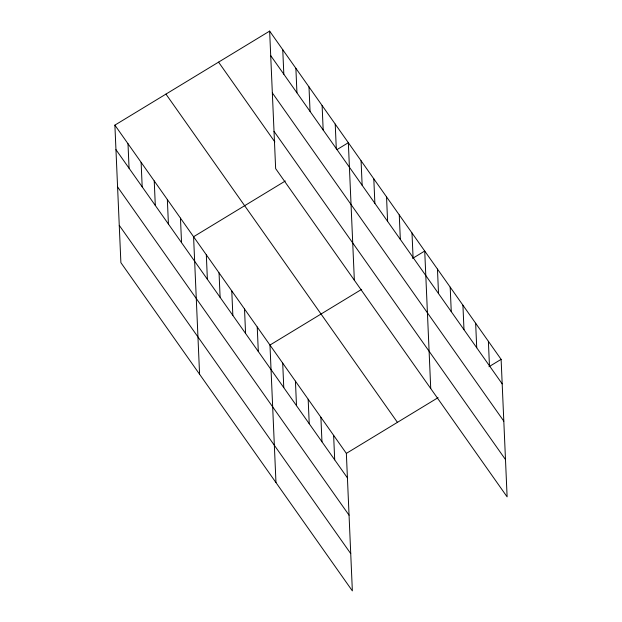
<?xml version="1.0" encoding="UTF-8"?>
<svg xmlns="http://www.w3.org/2000/svg" width="622" height="622" viewBox="0 0 622 622"><rect width="100%" height="100%" fill="white"/><g stroke="black" fill="none" stroke-linecap="round" stroke-linejoin="round"><path stroke-width="0.93" d="M114.883 125.131L346.353 453.384L352.363 590.9L120.886 262.647L114.883 125.131L269.637 31.1L501.114 359.353L507.117 496.869L275.647 168.616L269.637 31.1M285.311 181.002L193.582 236.733L199.584 374.257M336.992 149.599L348.343 142.702L354.346 280.227M361.701 289.323L269.971 345.055L275.974 482.579M412.565 258.418L424.725 251.031L430.735 388.548M346.353 453.384L438.082 397.645M488.954 366.739L501.114 359.353M270.71 55.615L502.187 383.867M272.343 92.911L503.812 421.156M274.014 131.328L505.492 459.58M218.571 62.13L274.862 141.956M165.95 94.101L397.427 422.354M115.949 149.645L347.426 477.898M117.581 186.934L349.051 515.187M119.261 225.358L350.73 553.611M488.387 341.299L489.452 365.814M475.651 323.246L476.724 347.76M462.923 305.192L463.989 329.707M450.188 287.139L451.261 311.653M437.46 269.085L438.526 293.6M411.997 232.978L413.07 257.492M399.262 214.924L400.335 239.439M386.534 196.871L387.607 221.385M373.806 178.809L374.872 203.332M361.071 160.756L362.144 185.278M335.227 124.105L336.292 148.619M322.11 105.507L323.176 130.021M333.625 435.33L334.698 459.845M308.994 86.901L310.059 111.424M320.89 417.269L321.963 441.791M295.878 68.303L296.943 92.818M308.162 399.215L309.235 423.738M282.753 49.698L283.826 74.22M295.434 381.162L296.5 405.684M282.699 363.108L283.772 387.63M257.236 327.001L258.309 351.523M244.508 308.947L245.581 333.47M231.773 290.894L232.846 315.416M219.045 272.84L220.118 297.363M206.317 254.787L207.383 279.309M180.466 218.135L181.538 242.65M167.349 199.53L168.422 224.052M154.233 180.932L155.306 205.447M141.116 162.334L142.189 186.849M128 143.729L129.065 168.251"/></g></svg>
